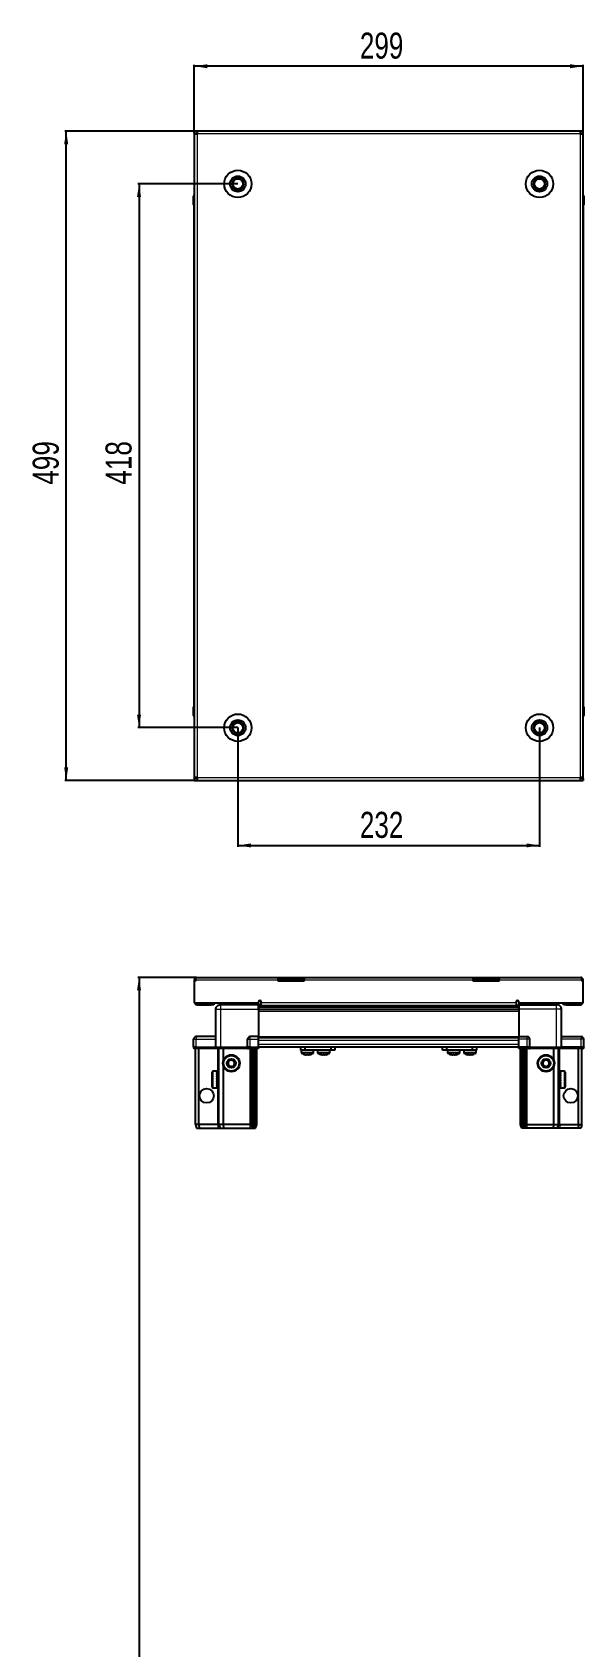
# Model space of a CAD drawing. Header units: millimetres. Extents: x 1014 to 3804, y -1521 to 1077.
# Drawn here: x 1014 to 1438, y -222 to 1019 of the extents above; entities that cross this region are included whole.
import ezdxf

# ---------------------------------------------------------------- set-up
doc = ezdxf.new("R2010")
doc.units = ezdxf.units.MM
doc.layers.add('FORMAT', color=7, linetype='Continuous')
doc.styles.add('SLDTEXTSTYLE0', font='TXT', dxfattribs={"width": 0.75})
doc.dimstyles.new('SLDDIMSTYLE0', dxfattribs={"dimtxt": 20, "dimasz": 10, "dimexe": 0, "dimexo": 0.0625, "dimgap": 5, "dimtad": 2, "dimdec": 1, "dimrnd": 1e-09, "dimzin": 12, "dimdsep": 46, "dimtxsty": 'SLDTEXTSTYLE0', "dimsah": 1, "dimcen": 0.09, "dimadec": 0, "dimazin": 3, "dimtfac": 1, "dimtofl": 0, "dimtmove": 0, "dimatfit": 3, "dimfxl": 0, "dimfrac": 2, "dimtolj": 1, "dimtzin": 12, "dimarcsym": 0})

# ---------------------------------------------------------------- blocks, each defined once
blk = doc.blocks.new('_D')
at = {"layer": 'FORMAT'}
for p, q in [((1138.6, 943.1), (1039.2, 943.1)), ((1040.2, 444.1), (1040.2, 943.1)), ((1138.6, 444.1), (1039.2, 444.1))]:
    blk.add_line(p, q, dxfattribs=at)
for points in [[(1040.2, 943.1), (1038.6, 933.1), (1041.7, 933.1)], [(1040.2, 444.1), (1041.7, 454.1), (1038.6, 454.1)]]:
    blk.add_solid(points, dxfattribs=at)
at = {"layer": 'FORMAT', "insert": (1014.4, 671.4), "char_height": 20, "attachment_point": 1, "rotation": 90, "style": 'SLDTEXTSTYLE0'}
blk.add_mtext('499', dxfattribs=at)
blk = doc.blocks.new('_D_1')
at = {"layer": 'FORMAT'}
for p, q in [((1138.7, 943.1), (1138.7, 994.1)), ((1437.7, 993.1), (1138.7, 993.1)), ((1437.7, 943.1), (1437.7, 994.1))]:
    blk.add_line(p, q, dxfattribs=at)
for points in [[(1138.7, 993.1), (1148.7, 991.5), (1148.7, 994.6)], [(1437.7, 993.1), (1427.7, 994.6), (1427.7, 991.5)]]:
    blk.add_solid(points, dxfattribs=at)
at = {"layer": 'FORMAT', "insert": (1266, 1018.9), "char_height": 20, "attachment_point": 1, "style": 'SLDTEXTSTYLE0'}
blk.add_mtext('299', dxfattribs=at)
blk = doc.blocks.new('_D_2')
at = {"layer": 'FORMAT'}
for p, q in [((1172.2, 484.6), (1172.2, 393.1)), ((1404.2, 484.6), (1404.2, 393.1)), ((1172.2, 394.1), (1404.2, 394.1))]:
    blk.add_line(p, q, dxfattribs=at)
for points in [[(1172.2, 394.1), (1182.2, 392.5), (1182.2, 395.6)], [(1404.2, 394.1), (1394.2, 395.6), (1394.2, 392.5)]]:
    blk.add_solid(points, dxfattribs=at)
at = {"layer": 'FORMAT', "insert": (1266, 419.9), "char_height": 20, "attachment_point": 1, "style": 'SLDTEXTSTYLE0'}
blk.add_mtext('232', dxfattribs=at)
blk = doc.blocks.new('_D_3')
at = {"layer": 'FORMAT'}
for p, q in [((1172.1, 902.6), (1095.2, 902.6)), ((1096.2, 902.6), (1096.2, 484.6)), ((1172.1, 484.6), (1095.2, 484.6))]:
    blk.add_line(p, q, dxfattribs=at)
for points in [[(1096.2, 902.6), (1094.6, 892.6), (1097.7, 892.6)], [(1096.2, 484.6), (1097.7, 494.6), (1094.6, 494.6)]]:
    blk.add_solid(points, dxfattribs=at)
at = {"layer": 'FORMAT', "insert": (1070.4, 671.4), "char_height": 20, "attachment_point": 1, "rotation": 90, "style": 'SLDTEXTSTYLE0'}
blk.add_mtext('418', dxfattribs=at)
blk = doc.blocks.new('_D_8')
at = {"layer": 'FORMAT'}
for p, q in [((1140.2, 292.6), (1095.2, 292.6)), ((1096.2, 292.6), (1096.2, -1514.1)), ((1140.7, -1514.1), (1095.2, -1514.1))]:
    blk.add_line(p, q, dxfattribs=at)
for points in [[(1096.2, 292.6), (1094.6, 282.6), (1097.7, 282.6)], [(1096.2, -1514.1), (1097.7, -1504.1), (1094.6, -1504.1)]]:
    blk.add_solid(points, dxfattribs=at)
at = {"layer": 'FORMAT', "insert": (1070.4, -651.4), "char_height": 20, "attachment_point": 1, "rotation": 90, "style": 'SLDTEXTSTYLE0'}
blk.add_mtext('1806,7', dxfattribs=at)

msp = doc.modelspace()

# ---------------------------------------------------------------- linework, layer by layer
at = {"color": 7, "linetype": 'Continuous', "lineweight": 25}
for p, q in [((1138.66, 941.57), (1138.66, 943.07)), ((1140.76, 943.07), (1138.66, 943.07)), ((1138.66, 941.57), (1140.76, 941.57)), ((1138.66, 941.57), (1138.66, 940.97)), ((1138.66, 940.97), (1138.66, 446.17)), ((1138.66, 940.97), (1140.76, 940.97)), ((1435.56, 943.07), (1140.76, 943.07)), ((1140.76, 943.07), (1140.76, 940.97)), ((1435.56, 940.97), (1435.56, 943.07)), ((1437.66, 943.07), (1435.56, 943.07)), ((1435.56, 941.57), (1437.66, 941.57)), ((1435.56, 940.97), (1437.66, 940.97)), ((1437.66, 941.57), (1437.66, 943.07)), ((1437.66, 940.97), (1437.66, 941.57)), ((1437.66, 446.17), (1437.66, 940.97)), ((1437.66, 894.39), (1437.66, 894.39)), ((1138.15, 893.07), (1138.15, 886.57)), ((1138.15, 886.57), (1138.16, 886.57)), ((1138.16, 886.57), (1138.16, 893.07)), ((1138.66, 886.57), (1138.16, 886.57)), ((1138.31, 886.57), (1138.31, 500.57)), ((1437.66, 886.57), (1438.16, 886.57)), ((1438.01, 500.57), (1438.01, 886.57)), ((1438.16, 893.07), (1438.16, 886.57)), ((1438.16, 886.57), (1438.16, 893.07)), ((1438.16, 886.57), (1438.16, 886.57)), ((1438.16, 886.57), (1438.16, 886.57)), ((1138.15, 494.07), (1138.15, 500.57)), ((1138.15, 500.57), (1138.16, 500.57)), ((1138.16, 500.57), (1138.16, 500.57)), ((1138.16, 500.57), (1138.16, 494.07)), ((1138.65, 500.57), (1138.16, 500.57)), ((1437.66, 500.57), (1438.16, 500.57)), ((1438.16, 500.57), (1438.16, 500.57)), ((1438.16, 494.07), (1438.16, 500.57)), ((1438.16, 500.57), (1438.16, 494.07)), ((1138.65, 492.75), (1138.65, 492.75)), ((1140.76, 446.17), (1138.66, 446.17)), ((1138.66, 446.17), (1138.66, 445.57)), ((1138.66, 445.57), (1138.66, 444.07)), ((1140.76, 445.57), (1138.66, 445.57)), ((1138.66, 444.07), (1140.76, 444.07)), ((1140.76, 446.17), (1140.76, 444.07)), ((1140.76, 444.07), (1435.56, 444.07)), ((1437.66, 446.17), (1435.56, 446.17)), ((1435.56, 444.07), (1435.56, 446.17)), ((1437.66, 445.57), (1435.56, 445.57)), ((1435.56, 444.07), (1437.66, 444.07)), ((1437.66, 445.57), (1437.66, 446.17)), ((1437.66, 445.57), (1437.66, 444.07)), ((1139.66, 290.51), (1138.66, 290.51)), ((1138.66, 290.51), (1138.66, 289.61)), ((1139.66, 289.61), (1138.66, 289.61)), ((1138.66, 289.61), (1138.66, 273.11)), ((1139.66, 290.51), (1139.66, 289.61)), ((1140.26, 292.61), (1203.16, 292.61)), ((1203.16, 290.51), (1203.16, 292.61)), ((1203.16, 292.61), (1213.16, 292.61)), ((1213.16, 291.11), (1203.16, 291.11)), ((1203.16, 289.61), (1203.16, 290.51)), ((1223.16, 289.61), (1203.16, 289.61)), ((1213.16, 292.61), (1223.16, 292.61)), ((1223.16, 291.11), (1213.16, 291.11)), ((1223.16, 292.61), (1353.16, 292.61)), ((1223.16, 292.61), (1223.16, 290.51)), ((1223.16, 289.61), (1223.16, 290.51)), ((1353.16, 290.51), (1353.16, 292.61)), ((1353.16, 292.61), (1363.16, 292.61)), ((1363.16, 291.11), (1353.16, 291.11)), ((1353.16, 289.61), (1353.16, 290.51)), ((1373.16, 289.61), (1353.16, 289.61)), ((1363.16, 292.61), (1373.16, 292.61)), ((1373.16, 291.11), (1363.16, 291.11)), ((1373.16, 292.61), (1373.16, 290.51)), ((1373.16, 292.61), (1436.06, 292.61)), ((1373.16, 289.61), (1373.16, 290.51)), ((1436.66, 290.51), (1437.66, 290.51)), ((1436.66, 290.51), (1436.66, 289.61)), ((1437.66, 289.61), (1436.66, 289.61)), ((1437.66, 289.61), (1437.66, 290.51)), ((1437.66, 273.11), (1437.66, 289.61)), ((1138.66, 273.11), (1188.16, 273.11)), ((1153.66, 273.11), (1153.66, 271.61)), ((1158.91, 273.11), (1158.91, 271.61)), ((1185.41, 271.61), (1185.41, 273.11)), ((1188.16, 273.11), (1188.16, 273.96)), ((1188.16, 273.11), (1188.16, 271.61)), ((1190.16, 273.96), (1190.16, 273.21)), ((1190.16, 271.11), (1190.16, 273.21)), ((1386.16, 273.21), (1386.16, 273.96)), ((1386.16, 273.21), (1386.16, 271.11)), ((1388.16, 273.96), (1388.16, 273.11)), ((1388.16, 273.11), (1388.16, 271.61)), ((1388.16, 273.11), (1437.66, 273.11)), ((1390.91, 273.11), (1390.91, 271.61)), ((1417.41, 271.61), (1417.41, 273.11)), ((1422.66, 271.61), (1422.66, 273.11)), ((1140.76, 271.61), (1151.66, 271.61)), ((1153.66, 271.61), (1151.66, 271.61)), ((1155.16, 239.11), (1155.16, 268.11)), ((1188.16, 271.61), (1159.16, 271.61)), ((1188.01, 271.61), (1188.01, 268.11)), ((1188.16, 270.96), (1212.03, 270.96)), ((1388.16, 269.17), (1188.16, 269.17)), ((1388.16, 269.14), (1188.16, 269.14)), ((1188.16, 268.11), (1188.16, 247.11)), ((1190.16, 271.11), (1386.16, 271.11)), ((1206.66, 271.11), (1206.66, 270.96)), ((1206.82, 271.11), (1206.82, 270.96)), ((1207.02, 271.11), (1207.02, 270.96)), ((1207.57, 271.11), (1207.57, 270.96)), ((1207.99, 271.11), (1207.99, 270.96)), ((1208.88, 271.11), (1208.88, 270.96)), ((1209.46, 271.11), (1209.46, 270.96)), ((1210.6, 271.11), (1210.6, 270.96)), ((1211.29, 271.11), (1211.29, 270.96)), ((1212.03, 270.96), (1212.57, 270.96)), ((1212.57, 271.11), (1212.57, 270.96)), ((1212.57, 270.96), (1212.58, 270.96)), ((1212.58, 270.96), (1213.31, 270.96)), ((1212.76, 271.11), (1212.76, 270.96)), ((1213.26, 271.11), (1213.26, 270.96)), ((1213.31, 271.11), (1213.31, 270.96)), ((1213.31, 270.96), (1214.28, 270.96)), ((1213.31, 270.96), (1213.31, 270.96)), ((1214.28, 270.96), (1362.03, 270.96)), ((1214.6, 271.11), (1214.6, 270.96)), ((1214.61, 271.11), (1214.61, 270.96)), ((1215.31, 271.11), (1215.31, 270.96)), ((1216.49, 271.11), (1216.49, 270.96)), ((1217.1, 271.11), (1217.1, 270.96)), ((1218.05, 271.11), (1218.05, 270.96)), ((1218.5, 271.11), (1218.5, 270.96)), ((1219.13, 271.11), (1219.13, 270.96)), ((1219.38, 271.11), (1219.38, 270.96)), ((1219.63, 271.11), (1219.63, 270.96)), ((1219.65, 271.11), (1219.65, 270.96)), ((1356.66, 271.11), (1356.66, 270.96)), ((1356.77, 271.11), (1356.77, 270.96)), ((1356.95, 271.11), (1356.95, 270.96)), ((1357.46, 271.11), (1357.46, 270.96)), ((1357.85, 271.11), (1357.85, 270.96)), ((1358.7, 271.11), (1358.7, 270.96)), ((1359.27, 271.11), (1359.27, 270.96)), ((1360.38, 271.11), (1360.38, 270.96)), ((1361.07, 271.11), (1361.07, 270.96)), ((1361.94, 270.96), (1362.34, 270.96)), ((1362.34, 271.11), (1362.34, 270.96)), ((1362.34, 270.96), (1363.07, 270.96)), ((1362.34, 270.96), (1362.34, 270.96)), ((1362.6, 271.11), (1362.6, 270.96)), ((1363.07, 271.11), (1363.07, 270.96)), ((1363.07, 270.96), (1364.37, 270.96)), ((1364.28, 270.96), (1388.16, 270.96)), ((1364.37, 271.11), (1364.37, 270.96)), ((1364.46, 271.11), (1364.46, 270.96)), ((1365.09, 271.11), (1365.09, 270.96)), ((1366.28, 271.11), (1366.28, 270.96)), ((1366.91, 271.11), (1366.91, 270.96)), ((1367.89, 271.11), (1367.89, 270.96)), ((1368.36, 271.11), (1368.36, 270.96)), ((1369.03, 271.11), (1369.03, 270.96)), ((1369.31, 271.11), (1369.31, 270.96)), ((1369.6, 271.11), (1369.6, 270.96)), ((1369.65, 271.11), (1369.65, 270.96)), ((1369.66, 270.96), (1369.66, 271.11)), ((1388.16, 271.61), (1417.16, 271.61)), ((1388.16, 268.11), (1388.16, 247.11)), ((1388.31, 271.61), (1388.31, 268.11)), ((1421.16, 239.11), (1421.16, 268.11)), ((1424.66, 271.61), (1422.66, 271.61)), ((1424.66, 271.61), (1435.56, 271.61)), ((1138.15, 239.11), (1138.15, 238.78)), ((1138.15, 239.11), (1138.16, 239.11)), ((1138.15, 238.78), (1138.65, 237.91)), ((1138.16, 239.11), (1138.16, 245.11)), ((1138.16, 239.11), (1138.16, 238.78)), ((1140.16, 239.11), (1138.16, 239.11)), ((1138.16, 238.78), (1138.66, 237.91)), ((1138.66, 237.91), (1140.16, 237.91)), ((1139.66, 179.61), (1139.66, 237.91)), ((1155.16, 247.11), (1140.16, 247.11)), ((1140.16, 239.11), (1154.96, 239.11)), ((1154.96, 237.91), (1140.16, 237.91)), ((1142.16, 179.61), (1142.16, 237.91)), ((1154.96, 239.11), (1155.16, 239.11)), ((1155.16, 237.91), (1154.96, 237.91)), ((1155.16, 239.11), (1155.16, 237.91)), ((1155.16, 239.11), (1159.16, 239.11)), ((1159.16, 237.91), (1155.16, 237.91)), ((1157.66, 179.61), (1157.66, 237.91)), ((1159.16, 239.11), (1179.46, 239.11)), ((1179.46, 237.91), (1159.16, 237.91)), ((1161.16, 229.11), (1161.16, 237.91)), ((1179.46, 239.11), (1179.66, 239.11)), ((1179.66, 237.91), (1179.46, 237.91)), ((1179.66, 239.11), (1179.66, 245.11)), ((1179.66, 239.11), (1179.66, 237.91)), ((1181.66, 239.11), (1179.66, 239.11)), ((1179.66, 239.11), (1181.66, 239.11)), ((1179.66, 237.91), (1180.33, 237.91)), ((1188.16, 237.91), (1180.33, 237.91)), ((1188.16, 247.11), (1181.66, 247.11)), ((1181.66, 239.11), (1188.16, 239.11)), ((1181.66, 238.78), (1188.16, 238.78)), ((1182.66, 179.61), (1182.66, 237.91)), ((1183.66, 179.61), (1183.66, 237.91)), ((1185.16, 179.61), (1185.16, 237.91)), ((1186.66, 179.61), (1186.66, 237.91)), ((1188.16, 245.11), (1188.16, 247.11)), ((1188.16, 246.46), (1388.16, 246.46)), ((1188.16, 239.11), (1188.16, 245.11)), ((1188.16, 239.26), (1388.16, 239.26)), ((1188.16, 239.11), (1188.16, 238.78)), ((1188.16, 238.78), (1188.16, 237.91)), ((1220.61, 236.76), (1220.61, 239.26)), ((1223.61, 236.76), (1220.61, 236.76)), ((1220.96, 236.76), (1220.96, 234.86)), ((1223.61, 239.26), (1223.61, 236.76)), ((1243.81, 236.76), (1223.61, 236.76)), ((1230.46, 234.86), (1230.46, 236.76)), ((1233.41, 236.76), (1233.41, 234.86)), ((1233.46, 236.76), (1233.46, 234.86)), ((1242.96, 234.86), (1242.96, 236.76)), ((1243.81, 236.76), (1243.81, 239.26)), ((1246.81, 236.76), (1243.81, 236.76)), ((1246.81, 239.26), (1246.81, 236.76)), ((1329.51, 236.76), (1329.51, 239.26)), ((1332.51, 236.76), (1329.51, 236.76)), ((1332.51, 239.26), (1332.51, 236.76)), ((1352.71, 236.76), (1332.51, 236.76)), ((1333.36, 236.76), (1333.36, 234.86)), ((1342.86, 234.86), (1342.86, 236.76)), ((1342.91, 234.86), (1342.91, 236.76)), ((1345.86, 236.76), (1345.86, 234.86)), ((1352.71, 236.76), (1352.71, 239.26)), ((1355.71, 236.76), (1352.71, 236.76)), ((1355.36, 234.86), (1355.36, 236.76)), ((1355.71, 239.26), (1355.71, 236.76)), ((1388.16, 247.11), (1394.66, 247.11)), ((1388.16, 245.11), (1388.16, 247.11)), ((1388.16, 239.11), (1388.16, 245.11)), ((1388.16, 239.11), (1394.66, 239.11)), ((1388.16, 239.11), (1388.16, 238.78)), ((1388.16, 239.11), (1388.16, 239.11)), ((1394.66, 239.11), (1388.16, 239.11)), ((1388.16, 237.91), (1388.16, 238.78)), ((1388.16, 238.78), (1388.16, 238.78)), ((1388.16, 238.78), (1394.66, 238.78)), ((1395.98, 237.91), (1388.16, 237.91)), ((1389.66, 179.61), (1389.66, 237.91)), ((1391.16, 179.61), (1391.16, 237.91)), ((1392.66, 179.61), (1392.66, 237.91)), ((1393.66, 179.61), (1393.66, 237.91)), ((1396.66, 239.11), (1394.66, 239.11)), ((1395.98, 237.91), (1396.66, 237.91)), ((1396.66, 239.11), (1396.66, 245.11)), ((1396.66, 239.11), (1396.66, 237.91)), ((1396.66, 239.11), (1396.86, 239.11)), ((1396.86, 237.91), (1396.66, 237.91)), ((1396.86, 239.11), (1417.16, 239.11)), ((1417.16, 237.91), (1396.86, 237.91)), ((1415.16, 229.11), (1415.16, 237.91)), ((1417.16, 239.11), (1421.16, 239.11)), ((1421.16, 237.91), (1417.16, 237.91)), ((1418.66, 179.61), (1418.66, 237.91)), ((1421.16, 247.11), (1436.16, 247.11)), ((1421.16, 239.11), (1421.16, 237.91)), ((1421.16, 239.11), (1421.36, 239.11)), ((1421.36, 237.91), (1421.16, 237.91)), ((1421.36, 239.11), (1436.16, 239.11)), ((1436.16, 239.11), (1421.36, 239.11)), ((1436.16, 237.91), (1421.36, 237.91)), ((1434.16, 179.61), (1434.16, 237.91)), ((1438.16, 239.11), (1436.16, 239.11)), ((1436.16, 237.91), (1437.66, 237.91)), ((1436.66, 179.61), (1436.66, 237.91)), ((1437.66, 237.91), (1438.16, 238.78)), ((1438.16, 239.11), (1438.16, 245.11)), ((1438.16, 239.11), (1438.16, 238.78)), ((1161.16, 179.61), (1161.16, 224.11)), ((1415.16, 179.61), (1415.16, 224.11)), ((1152.46, 208.41), (1152.46, 219.81)), ((1156.16, 220.61), (1153.26, 220.61)), ((1155.66, 220.52), (1156.16, 220.52)), ((1155.66, 220.52), (1155.66, 220.35)), ((1155.66, 220.35), (1156.16, 220.35)), ((1155.66, 219.87), (1156.16, 219.87)), ((1155.66, 219.87), (1155.66, 219.49)), ((1155.66, 219.49), (1156.16, 219.49)), ((1155.66, 218.65), (1156.16, 218.65)), ((1155.66, 218.65), (1155.66, 218.09)), ((1155.66, 218.09), (1156.16, 218.09)), ((1155.66, 216.99), (1156.16, 216.99)), ((1155.66, 216.99), (1155.66, 216.31)), ((1155.66, 216.31), (1156.16, 216.31)), ((1155.66, 215.05), (1156.16, 215.05)), ((1155.66, 215.05), (1155.66, 214.31)), ((1155.66, 214.75), (1156.16, 214.75)), ((1155.66, 214.31), (1156.16, 214.31)), ((1155.66, 213.01), (1156.16, 213.01)), ((1155.66, 213.01), (1155.66, 212.29)), ((1155.66, 212.88), (1156.16, 212.88)), ((1155.66, 212.29), (1156.16, 212.29)), ((1155.66, 211.09), (1156.16, 211.09)), ((1155.66, 211.09), (1155.66, 210.45)), ((1156.16, 220.52), (1156.16, 220.61)), ((1156.16, 220.35), (1156.16, 220.52)), ((1156.16, 219.87), (1156.16, 220.35)), ((1156.16, 219.49), (1156.16, 219.87)), ((1156.16, 218.65), (1156.16, 219.49)), ((1156.16, 218.09), (1156.16, 218.65)), ((1156.26, 218.51), (1156.16, 218.51)), ((1156.16, 216.99), (1156.16, 218.09)), ((1156.16, 216.31), (1156.16, 216.99)), ((1156.16, 215.05), (1156.16, 216.31)), ((1156.16, 214.75), (1156.16, 215.05)), ((1156.16, 213.01), (1156.16, 214.31)), ((1156.16, 212.29), (1156.16, 212.88)), ((1156.16, 211.09), (1156.16, 212.29)), ((1156.16, 210.45), (1156.16, 211.09)), ((1156.26, 217), (1156.26, 218.51)), ((1156.26, 209.71), (1156.26, 217)), ((1157.14, 217.42), (1156.66, 218.11)), ((1156.66, 210.11), (1156.66, 218.11)), ((1157.62, 218.11), (1157.14, 217.42)), ((1157.14, 210.8), (1157.14, 217.42)), ((1157.66, 218.11), (1157.62, 218.11)), ((1157.62, 210.11), (1157.62, 218.11)), ((1418.69, 218.11), (1418.66, 218.11)), ((1419.17, 217.42), (1418.69, 218.11)), ((1418.69, 218.11), (1418.69, 217.07)), ((1418.69, 217.07), (1418.69, 210.11)), ((1419.66, 218.11), (1419.17, 217.42)), ((1419.17, 217.42), (1419.17, 216.56)), ((1419.17, 216.56), (1419.17, 210.8)), ((1419.66, 218.11), (1419.66, 217.07)), ((1419.66, 217.07), (1419.66, 210.11)), ((1420.16, 218.51), (1420.06, 218.51)), ((1420.06, 218.51), (1420.06, 209.71)), ((1423.06, 220.61), (1420.16, 220.61)), ((1420.16, 220.61), (1420.16, 220.6)), ((1420.66, 220.6), (1420.16, 220.6)), ((1420.16, 220.6), (1420.16, 220.52)), ((1420.16, 220.52), (1420.16, 220.18)), ((1420.66, 220.52), (1420.16, 220.52)), ((1420.66, 220.18), (1420.16, 220.18)), ((1420.16, 220.18), (1420.16, 219.87)), ((1420.16, 219.87), (1420.16, 219.16)), ((1420.66, 219.87), (1420.16, 219.87)), ((1420.66, 219.16), (1420.16, 219.16)), ((1420.16, 219.16), (1420.16, 218.66)), ((1420.16, 218.66), (1420.16, 217.65)), ((1420.66, 218.66), (1420.16, 218.66)), ((1420.66, 217.65), (1420.16, 217.65)), ((1420.16, 217.65), (1420.16, 217.01)), ((1420.16, 217.01), (1420.16, 215.79)), ((1420.66, 217.01), (1420.16, 217.01)), ((1420.66, 215.79), (1420.16, 215.79)), ((1420.16, 215.79), (1420.16, 215.25)), ((1420.66, 215.25), (1420.16, 215.25)), ((1420.16, 215.07), (1420.16, 213.77)), ((1420.66, 215.07), (1420.16, 215.07)), ((1420.66, 213.77), (1420.16, 213.77)), ((1420.66, 213.38), (1420.16, 213.38)), ((1420.16, 213.38), (1420.16, 213.03)), ((1420.66, 213.03), (1420.16, 213.03)), ((1420.16, 213.03), (1420.16, 211.78)), ((1420.66, 211.78), (1420.16, 211.78)), ((1420.16, 211.78), (1420.16, 211.1)), ((1420.16, 211.1), (1420.16, 210.02)), ((1420.66, 211.1), (1420.16, 211.1)), ((1420.66, 220.52), (1420.66, 220.6)), ((1420.66, 219.87), (1420.66, 220.18)), ((1420.66, 218.66), (1420.66, 219.16)), ((1420.66, 217.01), (1420.66, 217.65)), ((1420.66, 215.07), (1420.66, 215.79)), ((1420.66, 213.03), (1420.66, 213.77)), ((1420.66, 211.1), (1420.66, 211.78)), ((1423.86, 219.81), (1423.86, 218.33)), ((1423.86, 218.33), (1423.86, 208.41)), ((1153.26, 207.61), (1156.16, 207.61)), ((1155.66, 210.45), (1156.16, 210.45)), ((1155.66, 209.46), (1156.16, 209.46)), ((1155.66, 209.46), (1155.66, 208.97)), ((1155.66, 208.97), (1156.16, 208.97)), ((1155.66, 208.28), (1156.16, 208.28)), ((1155.66, 208.28), (1155.66, 208)), ((1155.66, 208), (1156.16, 208)), ((1155.66, 207.68), (1156.16, 207.68)), ((1155.66, 207.68), (1155.66, 207.62)), ((1155.66, 207.62), (1156.16, 207.62)), ((1156.16, 209.46), (1156.16, 210.45)), ((1156.16, 209.71), (1156.26, 209.71)), ((1156.16, 208.97), (1156.16, 209.46)), ((1156.16, 208.28), (1156.16, 208.97)), ((1156.16, 208), (1156.16, 208.28)), ((1156.16, 207.68), (1156.16, 208)), ((1156.16, 207.62), (1156.16, 207.68)), ((1156.16, 207.61), (1156.16, 207.62)), ((1156.66, 210.11), (1157.14, 210.8)), ((1157.14, 210.8), (1157.62, 210.11)), ((1157.62, 210.11), (1157.66, 210.11)), ((1418.66, 210.11), (1418.69, 210.11)), ((1418.69, 210.11), (1419.17, 210.8)), ((1419.17, 210.8), (1419.66, 210.11)), ((1420.06, 209.71), (1420.16, 209.71)), ((1420.66, 210.02), (1420.16, 210.02)), ((1420.16, 210.02), (1420.16, 209.47)), ((1420.16, 209.47), (1420.16, 208.66)), ((1420.66, 209.47), (1420.16, 209.47)), ((1420.66, 208.66), (1420.16, 208.66)), ((1420.16, 208.66), (1420.16, 208.29)), ((1420.16, 208.29), (1420.16, 207.83)), ((1420.66, 208.29), (1420.16, 208.29)), ((1420.66, 207.83), (1420.16, 207.83)), ((1420.16, 207.83), (1420.16, 207.68)), ((1420.16, 207.68), (1420.16, 207.61)), ((1420.66, 207.68), (1420.16, 207.68)), ((1420.16, 207.61), (1423.06, 207.61)), ((1420.66, 209.47), (1420.66, 210.02)), ((1420.66, 208.29), (1420.66, 208.66)), ((1420.66, 207.68), (1420.66, 207.83)), ((1142.16, 179.61), (1139.66, 179.61)), ((1139.66, 179.61), (1140.46, 176.61)), ((1140.46, 176.61), (1142.31, 176.61)), ((1156.66, 179.61), (1142.16, 179.61)), ((1142.16, 179.61), (1142.31, 176.61)), ((1142.31, 176.61), (1156.66, 176.61)), ((1157.66, 179.61), (1156.66, 179.61)), ((1156.66, 176.61), (1158.46, 176.61)), ((1161.16, 179.61), (1157.66, 179.61)), ((1157.66, 179.61), (1158.46, 176.61)), ((1158.46, 176.61), (1161.49, 176.61)), ((1181.66, 179.61), (1161.16, 179.61)), ((1161.49, 176.61), (1161.16, 179.61)), ((1161.49, 176.61), (1181.66, 176.61)), ((1182.66, 179.61), (1181.66, 179.61)), ((1181.66, 176.61), (1183.46, 176.61)), ((1183.66, 179.61), (1182.66, 179.61)), ((1183.46, 176.61), (1182.66, 179.61)), ((1183.46, 176.61), (1184.2, 176.61)), ((1185.16, 179.61), (1183.66, 179.61)), ((1184.2, 176.61), (1183.66, 179.61)), ((1184.2, 176.61), (1184.7, 176.61)), ((1184.7, 176.61), (1185.16, 179.61)), ((1184.7, 176.61), (1185.85, 176.61)), ((1186.66, 179.61), (1185.16, 179.61)), ((1185.85, 176.61), (1186.66, 179.61)), ((1390.46, 176.61), (1389.66, 179.61)), ((1389.66, 179.61), (1391.16, 179.61)), ((1391.61, 176.61), (1390.46, 176.61)), ((1391.61, 176.61), (1391.16, 179.61)), ((1391.16, 179.61), (1392.66, 179.61)), ((1392.11, 176.61), (1391.61, 176.61)), ((1392.11, 176.61), (1392.66, 179.61)), ((1392.85, 176.61), (1392.11, 176.61)), ((1392.66, 179.61), (1393.66, 179.61)), ((1392.85, 176.61), (1393.66, 179.61)), ((1394.66, 176.61), (1392.85, 176.61)), ((1393.66, 179.61), (1394.66, 179.61)), ((1394.66, 179.61), (1415.16, 179.61)), ((1414.82, 176.61), (1394.66, 176.61)), ((1414.82, 176.61), (1415.16, 179.61)), ((1417.85, 176.61), (1414.82, 176.61)), ((1415.16, 179.61), (1418.66, 179.61)), ((1418.66, 179.61), (1417.85, 176.61)), ((1419.66, 176.61), (1417.85, 176.61)), ((1418.66, 179.61), (1419.66, 179.61)), ((1419.66, 179.61), (1434.16, 179.61)), ((1434, 176.61), (1419.66, 176.61)), ((1434.16, 179.61), (1434, 176.61)), ((1435.85, 176.61), (1434, 176.61)), ((1434.16, 179.61), (1436.66, 179.61)), ((1436.66, 179.61), (1435.85, 176.61))]:
    msp.add_line(p, q, dxfattribs=at)
at = {"color": 8, "linetype": 'Continuous', "lineweight": 18}
for p, q in [((1140.76, 940.97), (1140.76, 446.17)), ((1435.56, 940.97), (1140.76, 940.97)), ((1435.56, 446.17), (1435.56, 940.97)), ((1138.66, 893.07), (1138.16, 893.07)), ((1437.66, 893.07), (1438.16, 893.07)), ((1138.66, 494.07), (1138.16, 494.07)), ((1437.66, 494.07), (1438.16, 494.07)), ((1140.76, 446.17), (1435.56, 446.17)), ((1203.16, 290.51), (1139.66, 290.51)), ((1213.16, 291.11), (1213.16, 292.61)), ((1353.16, 290.51), (1223.16, 290.51)), ((1363.16, 292.61), (1363.16, 291.11)), ((1436.66, 290.51), (1373.16, 290.51)), ((1140.76, 273.11), (1140.76, 271.61)), ((1151.66, 271.61), (1151.66, 273.11)), ((1190.16, 273.21), (1386.16, 273.21)), ((1424.66, 273.11), (1424.66, 271.61)), ((1435.56, 273.11), (1435.56, 271.61)), ((1159.16, 268.11), (1188.16, 268.11)), ((1159.16, 239.11), (1159.16, 268.11)), ((1188.16, 271.61), (1190.16, 271.61)), ((1388.16, 270.38), (1188.16, 270.38)), ((1188.16, 267.93), (1388.16, 267.93)), ((1388.16, 266.52), (1188.16, 266.52)), ((1386.16, 271.61), (1388.16, 271.61)), ((1417.16, 268.11), (1388.16, 268.11)), ((1417.16, 239.11), (1417.16, 268.11)), ((1138.16, 245.11), (1140.16, 245.11)), ((1140.16, 247.11), (1140.16, 245.11)), ((1140.16, 239.11), (1140.16, 245.11)), ((1140.16, 245.11), (1155.16, 245.11)), ((1140.16, 239.11), (1140.16, 237.91)), ((1154.96, 237.91), (1154.96, 239.11)), ((1156.66, 218.11), (1156.66, 237.91)), ((1159.16, 239.11), (1159.16, 237.91)), ((1179.46, 237.91), (1179.46, 239.11)), ((1179.66, 245.11), (1181.66, 245.11)), ((1181.66, 245.11), (1181.66, 247.11)), ((1181.66, 245.11), (1188.16, 245.11)), ((1181.66, 239.11), (1181.66, 245.11)), ((1181.66, 239.11), (1181.66, 238.78)), ((1181.66, 179.61), (1181.66, 237.91)), ((1188.16, 247.11), (1388.16, 247.11)), ((1188.16, 244.46), (1388.16, 244.46)), ((1188.16, 241.26), (1388.16, 241.26)), ((1394.66, 245.11), (1388.16, 245.11)), ((1388.16, 239.11), (1388.16, 238.78)), ((1394.66, 245.11), (1394.66, 247.11)), ((1394.66, 239.11), (1394.66, 245.11)), ((1396.66, 245.11), (1394.66, 245.11)), ((1394.66, 239.11), (1394.66, 238.78)), ((1394.66, 179.61), (1394.66, 237.91)), ((1396.86, 239.11), (1396.86, 237.91)), ((1417.16, 239.11), (1417.16, 237.91)), ((1419.66, 218.11), (1419.66, 237.91)), ((1436.16, 245.11), (1421.16, 245.11)), ((1421.36, 239.11), (1421.36, 237.91)), ((1436.16, 247.11), (1436.16, 245.11)), ((1436.16, 239.11), (1436.16, 245.11)), ((1438.16, 245.11), (1436.16, 245.11)), ((1436.16, 239.11), (1436.16, 237.91)), ((1230.46, 234.86), (1220.96, 234.86)), ((1230.26, 234.49), (1221.15, 234.49)), ((1233.46, 234.86), (1233.41, 234.86)), ((1242.96, 234.86), (1233.46, 234.86)), ((1233.65, 234.49), (1233.6, 234.49)), ((1242.76, 234.49), (1233.65, 234.49)), ((1335.57, 234.86), (1333.36, 234.86)), ((1335.67, 234.49), (1333.55, 234.49)), ((1342.86, 234.86), (1335.57, 234.86)), ((1342.66, 234.49), (1335.67, 234.49)), ((1342.71, 234.49), (1342.66, 234.49)), ((1342.91, 234.86), (1342.86, 234.86)), ((1353.36, 234.86), (1345.86, 234.86)), ((1353.25, 234.49), (1346.05, 234.49)), ((1355.16, 234.49), (1353.25, 234.49)), ((1355.36, 234.86), (1353.36, 234.86)), ((1153.26, 207.61), (1153.26, 220.61)), ((1423.06, 220.61), (1423.06, 218.92)), ((1423.06, 218.92), (1423.06, 207.61)), ((1156.66, 179.61), (1156.66, 210.11)), ((1419.66, 179.61), (1419.66, 210.11)), ((1156.66, 179.61), (1156.66, 176.61)), ((1181.66, 176.61), (1181.66, 179.61)), ((1394.66, 176.61), (1394.66, 179.61)), ((1419.66, 179.61), (1419.66, 176.61))]:
    msp.add_line(p, q, dxfattribs=at)
at = {"color": 7, "linetype": 'Continuous', "lineweight": 25}
for centre, radius in [((1172.16, 902.57), 10.5), ((1172.16, 902.57), 6), ((1172.16, 902.57), 3.9), ((1404.16, 902.57), 10.5), ((1404.16, 902.57), 6), ((1404.16, 902.57), 3.9), ((1172.16, 484.57), 10.5), ((1172.16, 484.57), 6), ((1172.16, 484.57), 3.9), ((1404.16, 484.57), 10.5), ((1404.16, 484.57), 6), ((1404.16, 484.57), 3.9), ((1167.16, 226.61), 6.5), ((1167.16, 226.61), 3.46), ((1409.16, 226.61), 6.5), ((1409.16, 226.61), 3.46), ((1148.16, 201.61), 5.5), ((1428.16, 201.61), 5.5)]:
    msp.add_circle(centre, radius, dxfattribs=at)
at = {"color": 8, "linetype": 'Continuous', "lineweight": 18}
for centre in [(1167.16, 226.61), (1409.16, 226.61)]:
    msp.add_circle(centre, 5.7, dxfattribs=at)
at = {"color": 7, "linetype": 'Continuous', "lineweight": 25}
for centre, radius, start, end in [((1172.16, 902.57), 4.62, 120, 180), ((1172.16, 902.57), 4.62, 60, 120), ((1172.16, 902.57), 4.62, 360, 60), ((1404.16, 902.57), 4.62, 120, 180), ((1404.16, 902.57), 4.62, 60, 120), ((1404.16, 902.57), 4.62, 360, 60), ((1140.15, 893.07), 2, 138.57492, 180), ((1140.16, 893.07), 2, 138.59038, 180), ((1172.16, 902.57), 4.62, 180, 240), ((1172.16, 902.57), 4.62, 240, 300), ((1172.16, 902.57), 4.62, 300, 360), ((1404.16, 902.57), 4.62, 180, 240), ((1404.16, 902.57), 4.62, 240, 300), ((1404.16, 902.57), 4.62, 300, 360), ((1436.16, 893.07), 2, 33.78451, 41.40962), ((1436.16, 893.07), 2, 0, 41.40962), ((1436.16, 893.07), 2, 0, 19.56674), ((1140.16, 494.07), 2, 180, 221.39416), ((1172.16, 484.57), 4.62, 120, 180), ((1172.16, 484.57), 4.62, 180, 240), ((1172.16, 484.57), 4.62, 60, 120), ((1172.16, 484.57), 4.62, 360, 60), ((1172.16, 484.57), 4.62, 300, 360), ((1404.16, 484.57), 4.62, 120, 180), ((1404.16, 484.57), 4.62, 180, 240), ((1404.16, 484.57), 4.62, 60, 120), ((1404.16, 484.57), 4.62, 360, 60), ((1404.16, 484.57), 4.62, 300, 360), ((1436.16, 494.07), 2, 318.59038, 0), ((1172.16, 484.57), 4.62, 240, 300), ((1404.16, 484.57), 4.62, 240, 300), ((1140.76, 273.71), 2.1, 196.60155, 270), ((1189.16, 273.96), 1, 0, 180), ((1387.16, 273.96), 1, 0, 180), ((1435.56, 273.71), 2.1, 270, 343.39845), ((1140.16, 245.11), 2, 90, 180), ((1181.66, 245.11), 2, 90, 180), ((1394.66, 245.11), 2, 0, 90), ((1436.16, 245.11), 2, 0, 90), ((1167.16, 226.61), 2.5, 134.92207, 194.92207), ((1167.16, 226.61), 2.5, 194.92207, 254.92207), ((1167.16, 226.61), 2.5, 74.92207, 134.92207), ((1167.16, 226.61), 2.5, 254.92207, 314.92207), ((1167.16, 226.61), 2.5, 14.92207, 74.92207), ((1167.16, 226.61), 2.5, 314.92207, 14.92207), ((1221.41, 234.86), 0.45, 180, 235.28209), ((1225.71, 241.06), 8, 235.28209, 258.9392), ((1225.71, 241.06), 8, 281.00757, 304.71791), ((1230.01, 234.86), 0.45, 304.71791, 0), ((1233.86, 234.86), 0.45, 180, 235.28209), ((1233.91, 234.86), 0.45, 180, 235.28209), ((1238.16, 241.06), 8, 235.28209, 255.8287), ((1238.21, 241.06), 8, 235.28209, 259.06255), ((1238.21, 241.06), 8, 280.87532, 304.71791), ((1242.51, 234.86), 0.45, 304.71791, 0), ((1333.81, 234.86), 0.45, 180, 235.28209), ((1338.11, 241.06), 8, 235.28209, 259.05401), ((1338.11, 241.06), 8, 280.84597, 304.71791), ((1338.16, 241.06), 8, 280.92113, 304.71791), ((1342.41, 234.86), 0.45, 304.71791, 0), ((1342.46, 234.86), 0.45, 304.71791, 0), ((1346.31, 234.86), 0.45, 180, 235.28209), ((1350.61, 241.06), 8, 235.28209, 258.92302), ((1350.61, 241.06), 8, 280.93918, 304.71791), ((1354.91, 234.86), 0.45, 304.71791, 0), ((1409.16, 226.61), 2.5, 118.29497, 178.29497), ((1409.16, 226.61), 2.5, 178.29497, 238.29497), ((1409.16, 226.61), 2.5, 238.29497, 298.29497), ((1409.16, 226.61), 2.5, 58.29497, 118.29497), ((1409.16, 226.61), 2.5, 298.29497, 358.29497), ((1409.16, 226.61), 2.5, 358.29497, 58.29497), ((1153.26, 219.81), 0.8, 90, 180), ((1156.66, 218.51), 0.4, 180, 270), ((1419.66, 218.51), 0.4, 270, 0), ((1423.06, 219.81), 0.8, 360, 90), ((1153.26, 208.41), 0.8, 180, 270), ((1156.66, 209.71), 0.4, 90, 180), ((1419.66, 209.71), 0.4, 360, 90), ((1423.06, 208.41), 0.8, 270, 0)]:
    msp.add_arc(centre, radius, start, end, dxfattribs=at)
for centre, start_param, end_param in [((1181.66, 235.31), 0, 0.7227342), ((1394.66, 235.31), 5.5604511, 6.2831853)]:
    msp.add_ellipse(centre, major_axis=(0, 3.46), ratio=0.5773503, start_param=start_param, end_param=end_param, dxfattribs=at)
for points, knots in [([(1167.54, 902.57), (1167.87, 903.14), (1168.43, 904.12), (1169.25, 905.55), (1169.66, 906.26), (1169.85, 906.57)], [0, 0, 0, 0, 0.4391308, 0.7513783, 1, 1, 1, 1]), ([(1169.85, 906.57), (1170.05, 906.57), (1170.75, 906.57), (1172.06, 906.57), (1173.45, 906.57), (1174.2, 906.57), (1174.46, 906.57)], [0, 0, 0, 0, 0.1393293, 0.4852696, 0.8163565, 1, 1, 1, 1]), ([(1174.46, 906.57), (1174.8, 906), (1175.36, 905.02), (1176.18, 903.59), (1176.59, 902.89), (1176.77, 902.57)], [0, 0, 0, 0, 0.4391308, 0.7513783, 1, 1, 1, 1]), ([(1399.54, 902.57), (1399.87, 903.14), (1400.43, 904.12), (1401.25, 905.55), (1401.66, 906.26), (1401.85, 906.57)], [0, 0, 0, 0, 0.4391308, 0.7513783, 1, 1, 1, 1]), ([(1401.85, 906.57), (1402.05, 906.57), (1402.75, 906.57), (1404.06, 906.57), (1405.45, 906.57), (1406.2, 906.57), (1406.46, 906.57)], [0, 0, 0, 0, 0.1393293, 0.4852696, 0.8163565, 1, 1, 1, 1]), ([(1406.46, 906.57), (1406.8, 906), (1407.36, 905.02), (1408.18, 903.59), (1408.59, 902.89), (1408.77, 902.57)], [0, 0, 0, 0, 0.4391308, 0.7513783, 1, 1, 1, 1]), ([(1169.85, 898.57), (1169.51, 899.14), (1168.95, 900.12), (1168.13, 901.55), (1167.72, 902.26), (1167.54, 902.57)], [0, 0, 0, 0, 0.4391308, 0.7513783, 1, 1, 1, 1]), ([(1174.46, 898.57), (1174.2, 898.57), (1173.45, 898.57), (1172.06, 898.57), (1170.75, 898.57), (1170.05, 898.57), (1169.85, 898.57)], [0, 0, 0, 0, 0.1836435, 0.5147304, 0.8606707, 1, 1, 1, 1]), ([(1176.77, 902.57), (1176.44, 902), (1175.88, 901.02), (1175.06, 899.59), (1174.65, 898.89), (1174.46, 898.57)], [0, 0, 0, 0, 0.4391308, 0.7513783, 1, 1, 1, 1]), ([(1401.85, 898.57), (1401.51, 899.14), (1400.95, 900.12), (1400.13, 901.55), (1399.72, 902.26), (1399.54, 902.57)], [0, 0, 0, 0, 0.4391308, 0.7513783, 1, 1, 1, 1]), ([(1406.46, 898.57), (1406.2, 898.57), (1405.45, 898.57), (1404.06, 898.57), (1402.75, 898.57), (1402.05, 898.57), (1401.85, 898.57)], [0, 0, 0, 0, 0.1836435, 0.5147304, 0.8606707, 1, 1, 1, 1]), ([(1408.77, 902.57), (1408.44, 902), (1407.88, 901.02), (1407.06, 899.59), (1406.65, 898.89), (1406.46, 898.57)], [0, 0, 0, 0, 0.4391308, 0.7513783, 1, 1, 1, 1]), ([(1167.54, 484.57), (1167.87, 485.14), (1168.43, 486.12), (1169.25, 487.55), (1169.66, 488.26), (1169.85, 488.57)], [0, 0, 0, 0, 0.4391308, 0.7513783, 1, 1, 1, 1]), ([(1169.85, 480.57), (1169.51, 481.14), (1168.95, 482.12), (1168.13, 483.55), (1167.72, 484.26), (1167.54, 484.57)], [0, 0, 0, 0, 0.4391308, 0.7513783, 1, 1, 1, 1]), ([(1169.85, 488.57), (1170.05, 488.57), (1170.75, 488.57), (1172.06, 488.57), (1173.45, 488.57), (1174.2, 488.57), (1174.46, 488.57)], [0, 0, 0, 0, 0.1393293, 0.4852696, 0.8163565, 1, 1, 1, 1]), ([(1174.46, 488.57), (1174.8, 488), (1175.36, 487.02), (1176.18, 485.59), (1176.59, 484.89), (1176.77, 484.57)], [0, 0, 0, 0, 0.4391308, 0.7513783, 1, 1, 1, 1]), ([(1176.77, 484.57), (1176.44, 484), (1175.88, 483.02), (1175.06, 481.59), (1174.65, 480.89), (1174.46, 480.57)], [0, 0, 0, 0, 0.4391308, 0.7513783, 1, 1, 1, 1]), ([(1399.54, 484.57), (1399.87, 485.14), (1400.43, 486.12), (1401.25, 487.55), (1401.66, 488.26), (1401.85, 488.57)], [0, 0, 0, 0, 0.4391308, 0.7513783, 1, 1, 1, 1]), ([(1401.85, 480.57), (1401.51, 481.14), (1400.95, 482.12), (1400.13, 483.55), (1399.72, 484.26), (1399.54, 484.57)], [0, 0, 0, 0, 0.4391308, 0.7513783, 1, 1, 1, 1]), ([(1401.85, 488.57), (1402.05, 488.57), (1402.75, 488.57), (1404.06, 488.57), (1405.45, 488.57), (1406.2, 488.57), (1406.46, 488.57)], [0, 0, 0, 0, 0.1393293, 0.4852696, 0.8163565, 1, 1, 1, 1]), ([(1406.46, 488.57), (1406.8, 488), (1407.36, 487.02), (1408.18, 485.59), (1408.59, 484.89), (1408.77, 484.57)], [0, 0, 0, 0, 0.4391308, 0.7513783, 1, 1, 1, 1]), ([(1408.77, 484.57), (1408.44, 484), (1407.88, 483.02), (1407.06, 481.59), (1406.65, 480.89), (1406.46, 480.57)], [0, 0, 0, 0, 0.4391308, 0.7513783, 1, 1, 1, 1]), ([(1174.46, 480.57), (1174.2, 480.57), (1173.45, 480.57), (1172.06, 480.57), (1170.75, 480.57), (1170.05, 480.57), (1169.85, 480.57)], [0, 0, 0, 0, 0.1836435, 0.5147304, 0.8606707, 1, 1, 1, 1]), ([(1406.46, 480.57), (1406.2, 480.57), (1405.45, 480.57), (1404.06, 480.57), (1402.75, 480.57), (1402.05, 480.57), (1401.85, 480.57)], [0, 0, 0, 0, 0.1836435, 0.5147304, 0.8606707, 1, 1, 1, 1]), ([(1140.25, 292.52), (1140.17, 292.51), (1139.85, 292.46), (1139.37, 292.13), (1138.9, 291.59), (1138.68, 291), (1138.66, 290.64), (1138.66, 290.51)], [0, 0, 0, 0, 0.0862, 0.3453145, 0.6044258, 0.863537, 1, 1, 1, 1]), ([(1139.66, 290.51), (1139.7, 290.77), (1139.79, 291.26), (1139.92, 291.9), (1140.06, 292.37), (1140.17, 292.59), (1140.23, 292.61), (1140.26, 292.61)], [0, 0, 0, 0, 0.2302553, 0.4485219, 0.6667858, 0.8850496, 1, 1, 1, 1]), ([(1437.66, 290.51), (1437.63, 290.77), (1437.58, 291.26), (1437.18, 291.9), (1436.63, 292.38), (1436.16, 292.51), (1435.93, 292.58)], [0, 0, 0, 0, 0.2601609, 0.506776, 0.753388, 1, 1, 1, 1]), ([(1436.06, 292.61), (1436.1, 292.59), (1436.19, 292.53), (1436.32, 292.14), (1436.46, 291.58), (1436.57, 291), (1436.63, 290.64), (1436.66, 290.51)], [0, 0, 0, 0, 0.2302553, 0.4485219, 0.6667858, 0.8850496, 1, 1, 1, 1]), ([(1155.16, 268.11), (1155.2, 268.55), (1155.27, 269.23), (1155.71, 270.05), (1156.16, 270.61), (1156.72, 271.06), (1157.54, 271.49), (1158.21, 271.57), (1158.66, 271.61)], [0, 0, 0, 0, 0.2394568, 0.3683607, 0.5, 0.6316393, 0.7605432, 1, 1, 1, 1]), ([(1159.16, 271.61), (1159.09, 271.61), (1158.96, 271.61), (1158.79, 271.61), (1158.68, 271.61), (1158.66, 271.61), (1158.66, 271.61)], [0, 0, 0, 0, 0.2493943, 0.5003335, 0.7501667, 1, 1, 1, 1]), ([(1188.16, 268.11), (1188.16, 268.51), (1188.16, 269.29), (1188.16, 270.34), (1188.16, 271.13), (1188.16, 271.55), (1188.16, 271.6), (1188.16, 271.61)], [0, 0, 0, 0, 0.2146939, 0.4293877, 0.6440816, 0.8587754, 1, 1, 1, 1]), ([(1388.16, 268.11), (1388.16, 268.51), (1388.16, 269.29), (1388.16, 270.34), (1388.16, 271.13), (1388.16, 271.55), (1388.16, 271.6), (1388.16, 271.61)], [0, 0, 0, 0, 0.21469386, 0.42938772, 0.64408158, 0.85877544, 1, 1, 1, 1]), ([(1417.16, 271.61), (1417.22, 271.61), (1417.35, 271.61), (1417.52, 271.61), (1417.63, 271.61), (1417.65, 271.61), (1417.66, 271.61)], [0, 0, 0, 0, 0.2493943, 0.5003335, 0.7501667, 1, 1, 1, 1]), ([(1421.16, 268.11), (1421.11, 268.55), (1421.04, 269.23), (1420.6, 270.05), (1420.15, 270.61), (1419.59, 271.06), (1418.77, 271.49), (1418.1, 271.57), (1417.66, 271.61)], [0, 0, 0, 0, 0.2394568, 0.3683607, 0.5, 0.6316393, 0.7605432, 1, 1, 1, 1]), ([(1164.37, 227.36), (1164.73, 227.73), (1165.42, 228.41), (1166.1, 229.09), (1166.41, 229.4)], [0, 0, 0, 0, 0.5346859, 1, 1, 1, 1]), ([(1165.11, 224.57), (1165.02, 224.91), (1164.81, 225.7), (1164.55, 226.66), (1164.4, 227.24), (1164.37, 227.36)], [0, 0, 0, 0, 0.3629006, 0.8668753, 1, 1, 1, 1]), ([(1167.9, 223.82), (1167.4, 223.96), (1166.47, 224.21), (1165.54, 224.46), (1165.11, 224.57)], [0, 0, 0, 0, 0.53468586, 1, 1, 1, 1]), ([(1166.41, 229.4), (1166.91, 229.27), (1167.84, 229.02), (1168.77, 228.77), (1169.2, 228.65)], [0, 0, 0, 0, 0.5346859, 1, 1, 1, 1]), ([(1169.94, 225.86), (1169.58, 225.5), (1168.89, 224.82), (1168.21, 224.14), (1167.9, 223.82)], [0, 0, 0, 0, 0.53468586, 1, 1, 1, 1]), ([(1169.2, 228.65), (1169.23, 228.53), (1169.39, 227.95), (1169.64, 226.99), (1169.85, 226.19), (1169.94, 225.86)], [0, 0, 0, 0, 0.1331247, 0.6370994, 1, 1, 1, 1]), ([(1224.2, 233.21), (1224.2, 233.21), (1224.2, 233.2), (1224.07, 233.23), (1223.89, 233.29), (1223.74, 233.34), (1223.67, 233.37), (1223.65, 233.38), (1223.65, 233.39), (1223.66, 233.39), (1223.69, 233.38), (1223.76, 233.37), (1224.05, 233.3), (1224.43, 233.23), (1224.84, 233.2), (1225.12, 233.22), (1225.27, 233.29), (1225.37, 233.36), (1225.45, 233.38), (1225.47, 233.39), (1225.49, 233.39), (1225.52, 233.38), (1225.55, 233.38), (1225.66, 233.35), (1225.81, 233.28), (1226.04, 233.22), (1226.33, 233.2), (1226.68, 233.22), (1226.98, 233.27), (1227.23, 233.32), (1227.34, 233.35), (1227.42, 233.37), (1227.48, 233.38), (1227.52, 233.38), (1227.53, 233.39), (1227.54, 233.39), (1227.54, 233.39)], [0, 0, 0, 0, 0.0260981, 0.0798373, 0.1372046, 0.1783571, 0.1990393, 0.2033396, 0.2076895, 0.2107229, 0.2145438, 0.2214795, 0.2486016, 0.3557772, 0.404897, 0.4544227, 0.54605, 0.5914038, 0.5971187, 0.6013251, 0.6043817, 0.6074438, 0.6119905, 0.6242286, 0.6785193, 0.7597502, 0.8043048, 0.8490258, 0.923625, 0.9513598, 0.9687075, 0.9799959, 0.9911421, 0.9954732, 0.998845, 1, 1, 1, 1]), ([(1227.54, 233.39), (1227.54, 233.39), (1227.55, 233.38), (1227.55, 233.38), (1227.51, 233.34), (1227.37, 233.28), (1227.23, 233.22), (1227.18, 233.2), (1227.22, 233.21), (1227.24, 233.21)], [0, 0, 0, 0, 0.0151829, 0.0365363, 0.0956997, 0.3601423, 0.6752387, 0.8745348, 1, 1, 1, 1]), ([(1236.69, 233.21), (1236.7, 233.21), (1236.71, 233.2), (1236.57, 233.25), (1236.41, 233.31), (1236.3, 233.37), (1236.29, 233.38), (1236.3, 233.39), (1236.31, 233.39), (1236.34, 233.38), (1236.43, 233.36), (1236.76, 233.28), (1237.19, 233.21), (1237.62, 233.2), (1237.84, 233.23), (1238.01, 233.29), (1238.13, 233.34), (1238.21, 233.37), (1238.26, 233.38), (1238.29, 233.39), (1238.31, 233.39), (1238.34, 233.38), (1238.39, 233.37), (1238.53, 233.3), (1238.68, 233.23), (1238.99, 233.2), (1239.37, 233.22), (1239.76, 233.29), (1240.05, 233.36), (1240.16, 233.38), (1240.19, 233.39), (1240.2, 233.39), (1240.21, 233.38), (1240.2, 233.38), (1240.15, 233.35), (1239.97, 233.28), (1239.77, 233.22), (1239.73, 233.21), (1239.72, 233.21)], [0, 0, 0, 0, 0.0283629, 0.08068229, 0.1383562, 0.16729235, 0.17091751, 0.17379549, 0.1766977, 0.18004982, 0.18639917, 0.21307731, 0.31901904, 0.35398038, 0.39928328, 0.44764465, 0.48233679, 0.49977215, 0.50339732, 0.50706434, 0.5096216, 0.51284268, 0.51868955, 0.54155386, 0.63190424, 0.67331293, 0.71506372, 0.79230674, 0.83054067, 0.83535832, 0.8389044, 0.84148121, 0.84406255, 0.84789549, 0.85821238, 0.90398018, 0.97245884, 1, 1, 1, 1]), ([(1336.59, 233.21), (1336.58, 233.21), (1336.54, 233.22), (1336.34, 233.28), (1336.17, 233.35), (1336.12, 233.37), (1336.1, 233.38), (1336.11, 233.39), (1336.12, 233.39), (1336.13, 233.38), (1336.18, 233.37), (1336.41, 233.32), (1336.74, 233.25), (1337.12, 233.21), (1337.4, 233.2), (1337.66, 233.24), (1337.8, 233.31), (1337.92, 233.37), (1337.98, 233.38), (1338, 233.39), (1338.02, 233.39), (1338.04, 233.38), (1338.09, 233.38), (1338.21, 233.33), (1338.37, 233.26), (1338.62, 233.2), (1338.97, 233.2), (1339.35, 233.25), (1339.68, 233.31), (1339.9, 233.37), (1339.98, 233.38), (1340, 233.39), (1340.01, 233.39), (1340.02, 233.38), (1340, 233.36), (1339.84, 233.29), (1339.6, 233.21), (1339.61, 233.21), (1339.61, 233.21)], [0, 0, 0, 0, 0.0245191, 0.1059739, 0.1338421, 0.1478185, 0.1535531, 0.1564027, 0.1592796, 0.1617801, 0.1664773, 0.1816483, 0.2541107, 0.3009981, 0.3355791, 0.3791917, 0.4620214, 0.4826759, 0.486455, 0.4902707, 0.4928167, 0.4953568, 0.4997844, 0.513427, 0.5769545, 0.6409725, 0.679017, 0.7313711, 0.7890832, 0.8180386, 0.8216661, 0.824546, 0.8274502, 0.8308045, 0.8371581, 0.8638539, 0.9698659, 1, 1, 1, 1]), ([(1349.07, 233.21), (1349.09, 233.21), (1349.13, 233.2), (1349.08, 233.22), (1348.96, 233.27), (1348.85, 233.32), (1348.8, 233.35), (1348.77, 233.37), (1348.76, 233.38), (1348.76, 233.38), (1348.77, 233.39), (1348.77, 233.39), (1348.77, 233.39)], [0, 0, 0, 0, 0.11751301, 0.3191822, 0.65558742, 0.7806573, 0.8588867, 0.90979178, 0.96005539, 0.97958621, 0.99479168, 1, 1, 1, 1]), ([(1348.77, 233.39), (1348.78, 233.39), (1348.79, 233.38), (1348.83, 233.38), (1348.99, 233.34), (1349.27, 233.28), (1349.63, 233.22), (1349.96, 233.2), (1350.29, 233.22), (1350.49, 233.28), (1350.66, 233.35), (1350.73, 233.37), (1350.78, 233.38), (1350.81, 233.39), (1350.83, 233.39), (1350.85, 233.38), (1350.89, 233.37), (1351, 233.32), (1351.11, 233.25), (1351.31, 233.21), (1351.55, 233.2), (1351.94, 233.24), (1352.3, 233.31), (1352.56, 233.37), (1352.62, 233.38), (1352.64, 233.39), (1352.65, 233.39), (1352.66, 233.38), (1352.65, 233.38), (1352.55, 233.33), (1352.33, 233.26), (1352.11, 233.2), (1352.11, 233.21), (1352.11, 233.21)], [0, 0, 0, 0, 0.0033506, 0.0080628, 0.021119, 0.0794763, 0.1490118, 0.1929925, 0.2373326, 0.3338878, 0.3669223, 0.3834897, 0.3902874, 0.3936653, 0.3970754, 0.4000395, 0.4056074, 0.423591, 0.5094867, 0.5650663, 0.606058, 0.6577556, 0.7559406, 0.7804241, 0.7849037, 0.7894268, 0.7924448, 0.7954558, 0.8007042, 0.816876, 0.8921804, 0.9680663, 1, 1, 1, 1]), ([(1406.61, 225.24), (1406.63, 225.76), (1406.66, 226.72), (1406.69, 227.68), (1406.7, 228.13)], [0, 0, 0, 0, 0.5346859, 1, 1, 1, 1]), ([(1409.07, 223.73), (1408.78, 223.91), (1408.08, 224.34), (1407.23, 224.86), (1406.72, 225.18), (1406.61, 225.24)], [0, 0, 0, 0, 0.3629006, 0.8668753, 1, 1, 1, 1]), ([(1406.7, 228.13), (1407.15, 228.37), (1408, 228.83), (1408.85, 229.29), (1409.24, 229.5)], [0, 0, 0, 0, 0.5346859, 1, 1, 1, 1]), ([(1411.61, 225.1), (1411.16, 224.85), (1410.31, 224.39), (1409.46, 223.94), (1409.07, 223.73)], [0, 0, 0, 0, 0.53468586, 1, 1, 1, 1]), ([(1409.24, 229.5), (1409.35, 229.43), (1409.86, 229.12), (1410.7, 228.59), (1411.4, 228.16), (1411.7, 227.98)], [0, 0, 0, 0, 0.1331247, 0.6370994, 1, 1, 1, 1]), ([(1411.7, 227.98), (1411.68, 227.47), (1411.65, 226.5), (1411.62, 225.54), (1411.61, 225.1)], [0, 0, 0, 0, 0.5346859, 1, 1, 1, 1])]:
    msp.add_open_spline(points, degree=3, knots=knots, dxfattribs=at)
at = {"color": 8, "linetype": 'Continuous', "lineweight": 18}
for points in [[(1155.16, 268.11), (1155.22, 268.11), (1155.34, 268.11), (1156.26, 268.11), (1157.58, 268.11), (1158.63, 268.11), (1159.16, 268.11)], [(1421.16, 268.11), (1421.09, 268.11), (1420.97, 268.11), (1420.05, 268.11), (1418.73, 268.11), (1417.68, 268.11), (1417.16, 268.11)]]:
    msp.add_open_spline(points, degree=3, dxfattribs=at)
for points, knots in [([(1159.16, 268.11), (1159.16, 268.55), (1159.16, 269.23), (1159.16, 270.05), (1159.16, 270.61), (1159.16, 271.06), (1159.16, 271.49), (1159.16, 271.57), (1159.16, 271.61)], [0, 0, 0, 0, 0.23945684, 0.36836066, 0.5, 0.63163934, 0.76054316, 1, 1, 1, 1]), ([(1417.16, 268.11), (1417.16, 268.55), (1417.16, 269.23), (1417.16, 270.05), (1417.16, 270.61), (1417.16, 271.06), (1417.16, 271.49), (1417.16, 271.57), (1417.16, 271.61)], [0, 0, 0, 0, 0.2394568, 0.3683607, 0.5, 0.6316393, 0.7605432, 1, 1, 1, 1])]:
    msp.add_open_spline(points, degree=3, knots=knots, dxfattribs=at)

# ---------------------------------------------------------------- dimensions: what is measured, and where the dimension line sits
at = {"layer": 'FORMAT'}
dim = msp.add_linear_dim(base=(1138.66, 993.07), p1=(1437.66, 943.07), p2=(1138.66, 943.07), dimstyle='SLDDIMSTYLE0', dxfattribs=at)
dim.commit()
dim.dimension.update_dxf_attribs({"geometry": '_D_1', "text_midpoint": (1288.16, 993.07), "dimtype": 160})
for base, p1, p2, angle, picture, middle in [((1040.15, 943.07), (1138.66, 444.07), (1138.66, 943.07), 90, '_D', (1040.15, 693.57)), ((1096.15, 484.57), (1172.16, 902.57), (1172.16, 484.57), 90, '_D_3', (1096.15, 693.57)), ((1404.16, 394.07), (1172.16, 484.57), (1404.16, 484.57), 0, '_D_2', (1288.16, 394.07)), ((1096.15, -1514.09), (1140.26, 292.61), (1140.76, -1514.09), 90, '_D_8', (1096.15, -610.74))]:
    dim = msp.add_linear_dim(base=base, p1=p1, p2=p2, angle=angle, dimstyle='SLDDIMSTYLE0', dxfattribs=at)
    dim.commit()
    dim.dimension.update_dxf_attribs({"geometry": picture, "text_midpoint": middle, "dimtype": 160})

doc.saveas('drawing.dxf')
